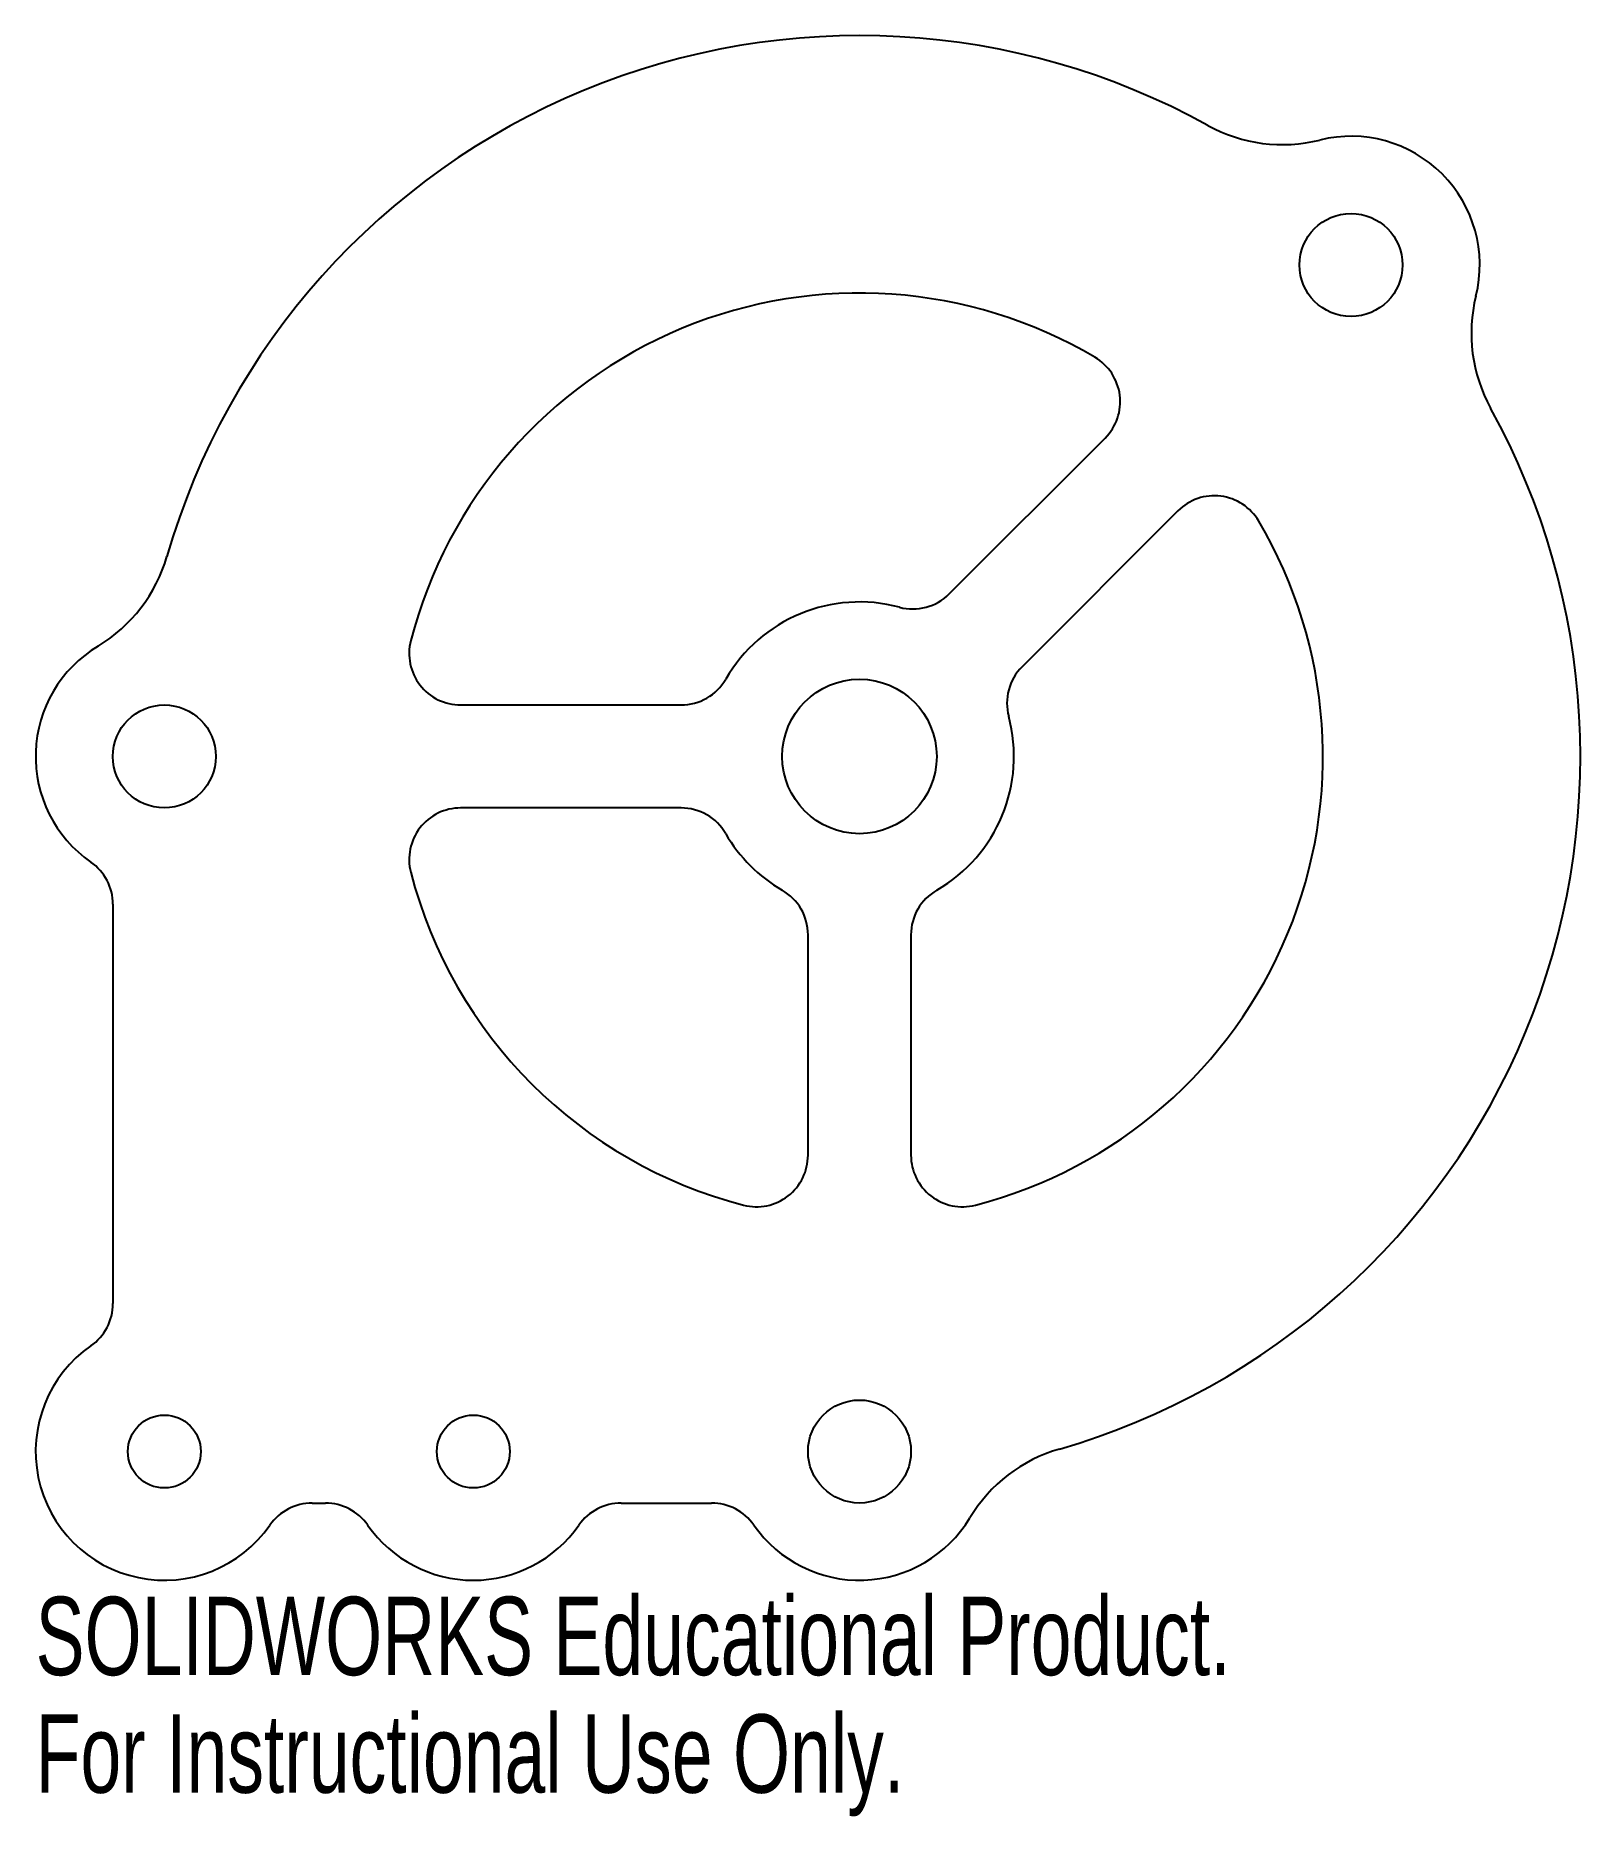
# Model space of a CAD drawing. Header units: inches. Extents: x -2 to 1.75, y -2.57 to 1.75.
import ezdxf

# ---------------------------------------------------------------- set-up
doc = ezdxf.new("R2010")
doc.units = ezdxf.units.IN
doc.header["$MEASUREMENT"] = 0
doc.styles.add('SLDTEXTSTYLE0', font='TXT', dxfattribs={"width": 0.7})

msp = doc.modelspace()

# ---------------------------------------------------------------- linework, layer by layer
at = {"color": 7, "linetype": 'Continuous', "lineweight": 25}
for p, q in [((0.2178, 0.3946), (0.5963, 0.773)), ((0.773, 0.5963), (0.3946, 0.2178)), ((-0.9682, 0.125), (-0.433, 0.125)), ((-0.433, -0.125), (-0.9682, -0.125)), ((-1.8125, -0.359), (-1.8125, -1.3285)), ((-0.125, -0.9682), (-0.125, -0.433)), ((0.125, -0.433), (0.125, -0.9682)), ((-1.3285, -1.8125), (-1.2965, -1.8125)), ((-0.5785, -1.8125), (-0.359, -1.8125))]:
    msp.add_line(p, q, dxfattribs=at)
for centre, radius in [((1.1932, 1.1932), 0.125), ((0, 0), 0.1875), ((-1.6875, 0), 0.125), ((-1.6875, -1.6875), 0.0885), ((-0.9375, -1.6875), 0.0885), ((0, -1.6875), 0.125)]:
    msp.add_circle(centre, radius, dxfattribs=at)
for centre, radius, start, end in [((0, 0), 1.75, 61.0989, 163.9011), ((1.027, 1.8603), 0.375, 241.0989, 283.9924), ((1.1932, 1.1932), 0.3125, 346.0076, 103.9924), ((0, 0), 1.125, 59.4775, 165.5225), ((1.8603, 1.027), 0.375, 166.0076, 208.9011), ((0.5079, 0.8614), 0.125, 315, 59.4775), ((0, 0), 1.75, 286.0989, 28.9011), ((0.8614, 0.5079), 0.125, 30.5225, 135), ((0, 0), 1.125, 284.4775, 30.5225), ((-2.0417, 0.5893), 0.375, 301.0076, 343.9011), ((0.1294, 0.483), 0.125, 255, 315), ((0, 0), 0.375, 75, 150), ((-1.6875, 0), 0.3125, 121.0076, 235.1501), ((-0.9682, 0.25), 0.125, 165.5225, 270), ((0.483, 0.1294), 0.125, 135, 195), ((-0.433, 0.25), 0.125, 270, 330), ((0, 0), 0.375, 300, 15), ((-0.9682, -0.25), 0.125, 90, 194.4775), ((-0.433, -0.25), 0.125, 30, 90), ((0, 0), 0.375, 210, 240), ((-1.9375, -0.359), 0.125, 0, 55.1501), ((0, 0), 1.125, 194.4775, 255.5225), ((-0.25, -0.433), 0.125, 0, 60), ((0.25, -0.433), 0.125, 120, 180), ((-0.25, -0.9682), 0.125, 255.5225, 0), ((0.25, -0.9682), 0.125, 180, 284.4775), ((-1.9375, -1.3285), 0.125, 304.8499, 0), ((-1.6875, -1.6875), 0.3125, 124.8499, 325.1501), ((0.5893, -2.0417), 0.375, 106.0989, 148.9924), ((-1.3285, -1.9375), 0.125, 90, 145.1501), ((-1.2965, -1.9375), 0.125, 34.8499, 90), ((-0.5785, -1.9375), 0.125, 90, 145.1501), ((-0.359, -1.9375), 0.125, 34.8499, 90), ((0, -1.6875), 0.3125, 214.8499, 328.9924), ((-0.9375, -1.6875), 0.3125, 214.8499, 325.1501)]:
    msp.add_arc(centre, radius, start, end, dxfattribs=at)

# ---------------------------------------------------------------- texts
at = {"color": 7, "linetype": 'Continuous', "char_height": 0.1903, "attachment_point": 1, "style": 'SLDTEXTSTYLE0'}
for s, insert in [('SOLIDWORKS Educational Product.', (-2, -2.0401)), ('For Instructional Use Only.', (-2, -2.3256))]:
    msp.add_mtext(s, dxfattribs=dict(at, insert=insert))

doc.saveas('drawing.dxf')
